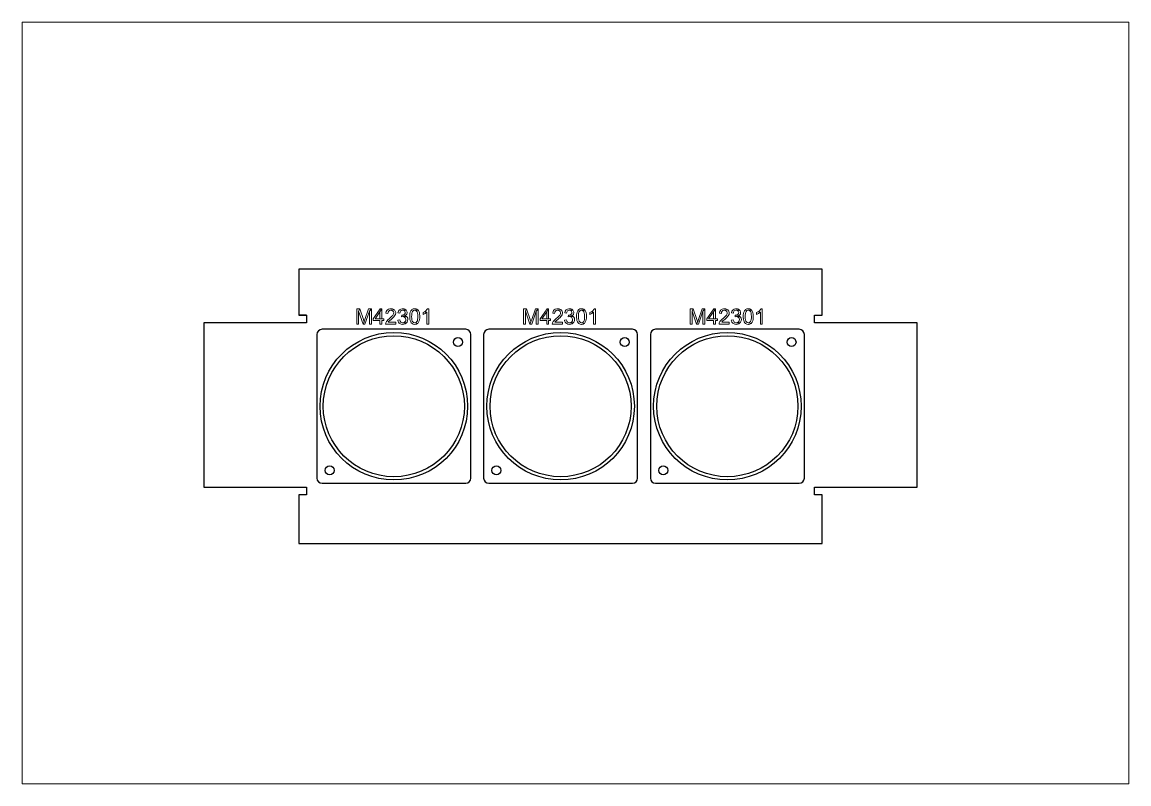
# Paper-space layout 'A4land' of a CAD drawing. Header units: millimetres. Extents: x 11 to 287, y 10 to 200.
# The model-space entities are those that its viewports show. They can reach past a viewport. Long polylines and large blocks are cut down to what shows.
import ezdxf

# ---------------------------------------------------------------- set-up
doc = ezdxf.new("R2010")
doc.units = ezdxf.units.MM
doc.layers.add('1', color=30, linetype='Continuous')
doc.layers.add('ViewPorts', color=3, linetype='Continuous', plot=False)

msp = doc.modelspace()

# ---------------------------------------------------------------- linework, layer by layer
at = {"color": 0}
msp.add_line((40, 89), (37, 89), dxfattribs=at)
msp.add_lwpolyline([(0, 22), (40, 22), (40, 19), (37, 19), (37, 0), (241, 0), (241, 19), (238, 19), (238, 22), (278, 22), (278, 86), (238, 86), (238, 89), (241, 89), (241, 107), (37, 107), (37, 89), (40, 89), (40, 86), (0, 86)], close=True)
for centre in [(74, 53.5), (139, 53.5), (204, 53.5)]:
    msp.add_circle(centre, 27.5, dxfattribs=at)
for centre in [(99, 78.5), (164, 78.5), (229, 78.5), (49, 28.5), (114, 28.5), (179, 28.5)]:
    msp.add_circle(centre, 1.75)
at = {"layer": '1', "color": 30, "lineweight": 0}
for points in [[(60.71, 91.5), (59.51, 91.5), (59.51, 85.51), (60.27, 85.51), (60.27, 90.61)], [(60.71, 91.5), (60.27, 90.61), (62.01, 85.51), (62.41, 86.37), (62.33, 86.65), (62.12, 87.26)], [(65.23, 91.5), (64.16, 91.5), (62.72, 87.33), (62.56, 86.83), (62.41, 86.37), (62.01, 85.51), (62.72, 85.51), (64.47, 90.52)], [(65.23, 91.5), (64.47, 90.52), (64.47, 85.51), (65.23, 85.51)], [(69.31, 91.5), (68.71, 91.5), (65.97, 87.61), (65.97, 86.94), (68.57, 86.94), (68.57, 85.51), (69.31, 85.51), (69.31, 86.94), (70.12, 86.94), (70.12, 87.61), (69.31, 87.61), (66.69, 87.61), (68.57, 90.32)], [(69.31, 91.5), (68.57, 90.32), (68.57, 87.61), (66.69, 87.61), (69.31, 87.61)], [(74.23, 91.05), (72.85, 90.92), (73.2, 90.88), (73.67, 90.62), (73.84, 90.41), (73.98, 89.88), (73.92, 89.52), (73.64, 88.99), (73.58, 88.93), (73.28, 88.58), (72.86, 88.18), (72.31, 87.72), (72.14, 87.58), (71.69, 87.17), (71.35, 86.82), (71.12, 86.5), (70.86, 86.02), (70.77, 85.51), (74.74, 85.51), (74.74, 86.21), (71.8, 86.21), (72.11, 86.61), (72.42, 86.9), (72.96, 87.36), (73.35, 87.71), (73.78, 88.11), (74.1, 88.42), (74.32, 88.7), (74.58, 89.15), (74.65, 89.31), (74.73, 89.86), (74.72, 90.09), (74.56, 90.61)], [(72.86, 91.53), (72.47, 91.5), (71.94, 91.35), (71.5, 91.09), (71.29, 90.85), (71.04, 90.39), (70.92, 89.79), (71.67, 89.71), (71.73, 90.16), (71.99, 90.6), (72.29, 90.81), (72.85, 90.92), (74.23, 91.05), (73.95, 91.26), (73.46, 91.46)], [(77.41, 91.53), (77.23, 91.53), (76.68, 91.4), (76.22, 91.13), (76.07, 90.98), (75.78, 90.53), (75.61, 89.97), (76.35, 89.84), (76.44, 90.21), (76.71, 90.66), (76.9, 90.78), (77.43, 90.92), (78.77, 90.98), (78.32, 91.32), (77.98, 91.46)], [(78.77, 90.98), (77.43, 90.92), (77.66, 90.9), (78.14, 90.66), (78.26, 90.51), (78.41, 89.99), (78.36, 89.63), (78.04, 89.23), (77.74, 89.09), (77.19, 88.98), (78.57, 88.88), (78.96, 89.26), (79.05, 89.43), (79.16, 89.97), (79.14, 90.21), (78.95, 90.74)], [(82.14, 91.53), (82.09, 91.53), (81.52, 91.43), (81.06, 91.17), (81, 91.13), (80.66, 90.72), (80.41, 90.18), (80.41, 90.15), (80.28, 89.68), (80.21, 89.12), (80.19, 88.46), (80.2, 88.06), (80.26, 87.41), (80.37, 86.86), (80.56, 86.39), (80.78, 86.03), (81.1, 85.71), (81.58, 85.48), (82.14, 85.4), (82.21, 85.4), (82.78, 85.51), (83.23, 85.76), (83.29, 85.81), (82.14, 86.01), (81.71, 86.11), (81.3, 86.5), (81.18, 86.69), (81.06, 87.12), (80.98, 87.72), (80.94, 88.46), (80.97, 89.01), (81.02, 89.63), (81.15, 90.12), (81.33, 90.49), (81.63, 90.77), (82.14, 90.92), (83.43, 90.99), (83, 91.33), (82.72, 91.45)], [(83.43, 90.99), (82.14, 90.92), (82.58, 90.81), (83, 90.43), (83.11, 90.24), (83.23, 89.8), (83.31, 89.21), (83.35, 88.46), (83.34, 88), (83.28, 87.35), (83.17, 86.85), (83, 86.5), (82.64, 86.14), (82.14, 86.01), (83.29, 85.81), (83.63, 86.22), (83.88, 86.76), (83.88, 86.78), (84.01, 87.25), (84.08, 87.81), (84.1, 88.46), (84.09, 88.81), (84.06, 89.4), (83.96, 89.88), (83.84, 90.29), (83.59, 90.77)], [(87.62, 91.53), (87.15, 91.53), (86.92, 91.17), (86.5, 90.73), (86.38, 90.62), (85.93, 90.31), (86.88, 90.2), (86.88, 85.51), (87.62, 85.51)], [(125.71, 91.5), (124.51, 91.5), (124.51, 85.51), (125.27, 85.51), (125.27, 90.61)], [(125.71, 91.5), (125.27, 90.61), (127.01, 85.51), (127.41, 86.37), (127.33, 86.65), (127.12, 87.26)], [(130.23, 91.5), (129.16, 91.5), (127.72, 87.33), (127.56, 86.83), (127.41, 86.37), (127.01, 85.51), (127.72, 85.51), (129.47, 90.52)], [(130.23, 91.5), (129.47, 90.52), (129.47, 85.51), (130.23, 85.51)], [(134.31, 91.5), (133.71, 91.5), (130.97, 87.61), (130.97, 86.94), (133.57, 86.94), (133.57, 85.51), (134.31, 85.51), (134.31, 86.94), (135.12, 86.94), (135.12, 87.61), (134.31, 87.61), (131.69, 87.61), (133.57, 90.32)], [(134.31, 91.5), (133.57, 90.32), (133.57, 87.61), (131.69, 87.61), (134.31, 87.61)], [(139.23, 91.05), (137.85, 90.92), (138.2, 90.88), (138.67, 90.62), (138.84, 90.41), (138.98, 89.88), (138.92, 89.52), (138.64, 88.99), (138.58, 88.93), (138.28, 88.58), (137.86, 88.18), (137.31, 87.72), (137.14, 87.58), (136.69, 87.17), (136.35, 86.82), (136.12, 86.5), (135.86, 86.02), (135.77, 85.51), (139.74, 85.51), (139.74, 86.21), (136.8, 86.21), (137.11, 86.61), (137.42, 86.9), (137.96, 87.36), (138.35, 87.71), (138.78, 88.11), (139.1, 88.42), (139.32, 88.7), (139.58, 89.15), (139.65, 89.31), (139.73, 89.86), (139.72, 90.09), (139.56, 90.61)], [(137.86, 91.53), (137.47, 91.5), (136.94, 91.35), (136.5, 91.09), (136.29, 90.85), (136.04, 90.39), (135.92, 89.79), (136.67, 89.71), (136.73, 90.16), (136.99, 90.6), (137.29, 90.81), (137.85, 90.92), (139.23, 91.05), (138.95, 91.26), (138.46, 91.46)], [(142.41, 91.53), (142.23, 91.53), (141.68, 91.4), (141.22, 91.13), (141.07, 90.98), (140.78, 90.53), (140.61, 89.97), (141.35, 89.84), (141.44, 90.21), (141.71, 90.66), (141.9, 90.78), (142.43, 90.92), (143.77, 90.98), (143.32, 91.32), (142.98, 91.46)], [(143.77, 90.98), (142.43, 90.92), (142.66, 90.9), (143.14, 90.66), (143.26, 90.51), (143.41, 89.99), (143.36, 89.63), (143.04, 89.23), (142.74, 89.09), (142.19, 88.98), (143.57, 88.88), (143.96, 89.26), (144.05, 89.43), (144.16, 89.97), (144.14, 90.21), (143.95, 90.74)], [(147.14, 91.53), (147.09, 91.53), (146.52, 91.43), (146.06, 91.17), (146, 91.13), (145.66, 90.72), (145.41, 90.18), (145.41, 90.15), (145.28, 89.68), (145.21, 89.12), (145.19, 88.46), (145.2, 88.06), (145.26, 87.41), (145.37, 86.86), (145.56, 86.39), (145.78, 86.03), (146.1, 85.71), (146.58, 85.48), (147.14, 85.4), (147.21, 85.4), (147.78, 85.51), (148.23, 85.76), (148.29, 85.81), (147.14, 86.01), (146.71, 86.11), (146.3, 86.5), (146.18, 86.69), (146.06, 87.12), (145.98, 87.72), (145.94, 88.46), (145.97, 89.01), (146.02, 89.63), (146.15, 90.12), (146.33, 90.49), (146.63, 90.77), (147.14, 90.92), (148.43, 90.99), (148, 91.33), (147.72, 91.45)], [(148.43, 90.99), (147.14, 90.92), (147.58, 90.81), (148, 90.43), (148.11, 90.24), (148.23, 89.8), (148.31, 89.21), (148.35, 88.46), (148.34, 88), (148.28, 87.35), (148.17, 86.85), (148, 86.5), (147.64, 86.14), (147.14, 86.01), (148.29, 85.81), (148.63, 86.22), (148.88, 86.76), (148.88, 86.78), (149.01, 87.25), (149.08, 87.81), (149.1, 88.46), (149.09, 88.81), (149.06, 89.4), (148.96, 89.88), (148.84, 90.29), (148.59, 90.77)], [(152.62, 91.53), (152.15, 91.53), (151.92, 91.17), (151.5, 90.73), (151.38, 90.62), (150.93, 90.31), (151.88, 90.2), (151.88, 85.51), (152.62, 85.51)], [(190.71, 91.5), (189.51, 91.5), (189.51, 85.51), (190.27, 85.51), (190.27, 90.61)], [(190.71, 91.5), (190.27, 90.61), (192.01, 85.51), (192.41, 86.37), (192.33, 86.65), (192.12, 87.26)], [(195.23, 91.5), (194.16, 91.5), (192.72, 87.33), (192.56, 86.83), (192.41, 86.37), (192.01, 85.51), (192.72, 85.51), (194.47, 90.52)], [(195.23, 91.5), (194.47, 90.52), (194.47, 85.51), (195.23, 85.51)], [(199.31, 91.5), (198.71, 91.5), (195.97, 87.61), (195.97, 86.94), (198.57, 86.94), (198.57, 85.51), (199.31, 85.51), (199.31, 86.94), (200.12, 86.94), (200.12, 87.61), (199.31, 87.61), (196.69, 87.61), (198.57, 90.32)], [(199.31, 91.5), (198.57, 90.32), (198.57, 87.61), (196.69, 87.61), (199.31, 87.61)], [(204.23, 91.05), (202.85, 90.92), (203.2, 90.88), (203.67, 90.62), (203.84, 90.41), (203.98, 89.88), (203.92, 89.52), (203.64, 88.99), (203.58, 88.93), (203.28, 88.58), (202.86, 88.18), (202.31, 87.72), (202.14, 87.58), (201.69, 87.17), (201.35, 86.82), (201.12, 86.5), (200.86, 86.02), (200.77, 85.51), (204.74, 85.51), (204.74, 86.21), (201.8, 86.21), (202.11, 86.61), (202.42, 86.9), (202.96, 87.36), (203.35, 87.71), (203.78, 88.11), (204.1, 88.42), (204.32, 88.7), (204.58, 89.15), (204.65, 89.31), (204.73, 89.86), (204.72, 90.09), (204.56, 90.61)], [(202.86, 91.53), (202.47, 91.5), (201.94, 91.35), (201.5, 91.09), (201.29, 90.85), (201.04, 90.39), (200.92, 89.79), (201.67, 89.71), (201.73, 90.16), (201.99, 90.6), (202.29, 90.81), (202.85, 90.92), (204.23, 91.05), (203.95, 91.26), (203.46, 91.46)], [(207.41, 91.53), (207.23, 91.53), (206.68, 91.4), (206.22, 91.13), (206.07, 90.98), (205.78, 90.53), (205.61, 89.97), (206.35, 89.84), (206.44, 90.21), (206.71, 90.66), (206.9, 90.78), (207.43, 90.92), (208.77, 90.98), (208.32, 91.32), (207.98, 91.46)], [(208.77, 90.98), (207.43, 90.92), (207.66, 90.9), (208.14, 90.66), (208.26, 90.51), (208.41, 89.99), (208.36, 89.63), (208.04, 89.23), (207.74, 89.09), (207.19, 88.98), (208.57, 88.88), (208.96, 89.26), (209.05, 89.43), (209.16, 89.97), (209.14, 90.21), (208.95, 90.74)], [(212.14, 91.53), (212.09, 91.53), (211.52, 91.43), (211.06, 91.17), (211, 91.13), (210.66, 90.72), (210.41, 90.18), (210.41, 90.15), (210.28, 89.68), (210.21, 89.12), (210.19, 88.46), (210.2, 88.06), (210.26, 87.41), (210.37, 86.86), (210.56, 86.39), (210.78, 86.03), (211.1, 85.71), (211.58, 85.48), (212.14, 85.4), (212.21, 85.4), (212.78, 85.51), (213.23, 85.76), (213.29, 85.81), (212.14, 86.01), (211.71, 86.11), (211.3, 86.5), (211.18, 86.69), (211.06, 87.12), (210.98, 87.72), (210.94, 88.46), (210.97, 89.01), (211.02, 89.63), (211.15, 90.12), (211.33, 90.49), (211.63, 90.77), (212.14, 90.92), (213.43, 90.99), (213, 91.33), (212.72, 91.45)], [(213.43, 90.99), (212.14, 90.92), (212.58, 90.81), (213, 90.43), (213.11, 90.24), (213.23, 89.8), (213.31, 89.21), (213.35, 88.46), (213.34, 88), (213.28, 87.35), (213.17, 86.85), (213, 86.5), (212.64, 86.14), (212.14, 86.01), (213.29, 85.81), (213.63, 86.22), (213.88, 86.76), (213.88, 86.78), (214.01, 87.25), (214.08, 87.81), (214.1, 88.46), (214.09, 88.81), (214.06, 89.4), (213.96, 89.88), (213.84, 90.29), (213.59, 90.77)], [(217.62, 91.53), (217.15, 91.53), (216.92, 91.17), (216.5, 90.73), (216.38, 90.62), (215.93, 90.31), (216.88, 90.2), (216.88, 85.51), (217.62, 85.51)], [(76.27, 87.18), (75.54, 87.09), (75.58, 86.79), (75.79, 86.29), (76.13, 85.87), (76.37, 85.69), (76.86, 85.47), (77.44, 85.4), (77.94, 85.45), (78.45, 85.63), (78.89, 85.95), (77.44, 86.01), (77.18, 86.03), (76.7, 86.28), (76.46, 86.6)], [(77.07, 88.99), (76.99, 88.34), (77.51, 88.42), (78.87, 88.54), (78.34, 88.75), (78.57, 88.88), (77.19, 88.98)], [(78.87, 88.54), (77.51, 88.42), (77.89, 88.38), (78.34, 88.11), (78.56, 87.81), (78.69, 87.26), (78.62, 86.83), (78.32, 86.37), (77.98, 86.12), (77.44, 86.01), (78.89, 85.95), (79.14, 86.25), (79.38, 86.73), (79.46, 87.27), (79.4, 87.77), (79.16, 88.24)], [(85.93, 90.31), (85.41, 90.02), (85.41, 89.31), (85.66, 89.42), (86.19, 89.69), (86.46, 89.86), (86.88, 90.2)], [(141.27, 87.18), (140.54, 87.09), (140.58, 86.79), (140.79, 86.29), (141.13, 85.87), (141.37, 85.69), (141.86, 85.47), (142.44, 85.4), (142.94, 85.45), (143.45, 85.63), (143.89, 85.95), (142.44, 86.01), (142.18, 86.03), (141.7, 86.28), (141.46, 86.6)], [(142.07, 88.99), (141.99, 88.34), (142.51, 88.42), (143.87, 88.54), (143.34, 88.75), (143.57, 88.88), (142.19, 88.98)], [(143.87, 88.54), (142.51, 88.42), (142.89, 88.38), (143.34, 88.11), (143.56, 87.81), (143.69, 87.26), (143.62, 86.83), (143.32, 86.37), (142.98, 86.12), (142.44, 86.01), (143.89, 85.95), (144.14, 86.25), (144.38, 86.73), (144.46, 87.27), (144.4, 87.77), (144.16, 88.24)], [(150.93, 90.31), (150.41, 90.02), (150.41, 89.31), (150.66, 89.42), (151.19, 89.69), (151.46, 89.86), (151.88, 90.2)], [(206.27, 87.18), (205.54, 87.09), (205.58, 86.79), (205.79, 86.29), (206.13, 85.87), (206.37, 85.69), (206.86, 85.47), (207.44, 85.4), (207.94, 85.45), (208.45, 85.63), (208.89, 85.95), (207.44, 86.01), (207.18, 86.03), (206.7, 86.28), (206.46, 86.6)], [(207.07, 88.99), (206.99, 88.34), (207.51, 88.42), (208.87, 88.54), (208.34, 88.75), (208.57, 88.88), (207.19, 88.98)], [(208.87, 88.54), (207.51, 88.42), (207.89, 88.38), (208.34, 88.11), (208.56, 87.81), (208.69, 87.26), (208.62, 86.83), (208.32, 86.37), (207.98, 86.12), (207.44, 86.01), (208.89, 85.95), (209.14, 86.25), (209.38, 86.73), (209.46, 87.27), (209.4, 87.77), (209.16, 88.24)], [(215.93, 90.31), (215.41, 90.02), (215.41, 89.31), (215.66, 89.42), (216.19, 89.69), (216.46, 89.86), (216.88, 90.2)]]:
    msp.add_lwpolyline(points, close=True, dxfattribs=at)
at = {"layer": '1'}
for points in [[(102, 83.5), (46, 83.5)], [(167, 83.5), (111, 83.5)], [(232, 83.5), (176, 83.5)], [(44, 81.5), (44, 25.5)], [(104, 25.5), (104, 81.5)], [(109, 81.5), (109, 25.5)], [(169, 25.5), (169, 81.5)], [(174, 81.5), (174, 25.5)], [(234, 25.5), (234, 81.5)], [(46, 23.5), (102, 23.5)], [(111, 23.5), (167, 23.5)], [(176, 23.5), (232, 23.5)]]:
    msp.add_lwpolyline(points, dxfattribs=at)
for centre in [(74, 53.5), (139, 53.5), (204, 53.5)]:
    msp.add_circle(centre, 28.75, dxfattribs=at)
for centre, start, end in [((46, 81.5), 90, 180), ((102, 81.5), 0, 90), ((111, 81.5), 90, 180), ((167, 81.5), 0, 90), ((176, 81.5), 90, 180), ((232, 81.5), 0, 90), ((46, 25.5), 180, 270), ((102, 25.5), 270, 0), ((111, 25.5), 180, 270), ((167, 25.5), 270, 0), ((176, 25.5), 180, 270), ((232, 25.5), 270, 0)]:
    msp.add_arc(centre, 2, start, end, dxfattribs=at)

psp = doc.layouts.new('A4land')

# ---------------------------------------------------------------- viewports
at = {"layer": 'ViewPorts'}
psp.add_viewport(center=(149.08, 104.95), size=(275.83, 189.9098), view_center_point=(144.81, 54.75), view_height=297, dxfattribs=at)

doc.saveas('drawing.dxf')
